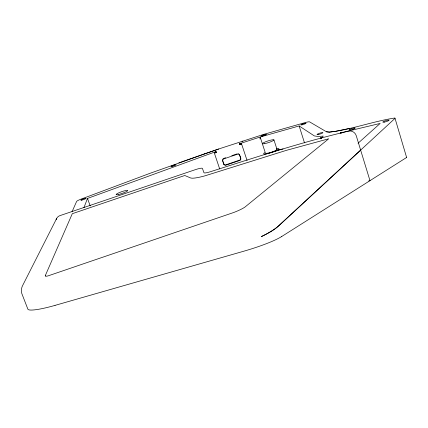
<?xml version="1.0" encoding="UTF-8"?>
<svg xmlns="http://www.w3.org/2000/svg" width="428" height="428" viewBox="0 0 428 428"><rect width="100%" height="100%" fill="white"/><g stroke="black" fill="none" stroke-linecap="round" stroke-linejoin="round"><path stroke-width="0.64" d="M222.576 159.965L222.662 160.901M260.005 139.009L260.171 137.024L299.14 125.95L314.323 135.917L318.202 136.5L323.311 136.067L322.605 136.757M321.658 138.003L321.845 137.388L321.423 138.33L321.326 137.832L321.952 137.276L321.658 138.003L320.834 138.051L321.952 137.276L321.054 138.394L321.647 137.377L320.663 138.372L321.647 137.377M214.99 152.876L215.749 152.004L214.99 152.876C215.487 152.331 216.391 151.56 215.873 152.705C215.214 152.068 216.333 151.555 216.274 152.577L216.012 151.881L215.68 152.759L215.53 152.352L216.012 151.881L214.931 152.866L216.038 151.94L216.07 152.646L215.798 152.004L215.198 152.86L215.493 152.17L216.076 152.042M239.91 143.813L241.082 143.963L239.621 143.872L240.311 144.418L239.621 143.872L241.082 143.963L239.91 143.813C242.05 143.658 239.477 144.263 240.119 144.487L239.659 143.926L240.996 144.086L239.707 144.027L240.488 144.343L239.744 143.899M83.915 207.692L87.483 198.437L215.589 151.721L214.653 152.85A1.931 1.91 -39.5 0 0 214.589 153.738L219.676 168.926M343.224 132.589L340.132 133.012L380.176 123.424L358.059 143.225M72.043 211.785L76.607 201.454A5.949 0.819 -19.7 0 1 81.149 199.079L149.998 173.313L218.382 149.088L263.98 134.296L305.929 122.376A5.848 0.808 -17.8 0 1 309.594 121.878L326.478 131.792L329.458 132.102L335.67 131.294C355.582 127.999 374.896 121.087 394.744 118.016A6.704 1.059 -16.9 0 1 394.76 118.609L278.323 226.118A46.866 10.518 -18.7 0 1 261.358 236.609L266.842 233.838A46.866 10.518 -18.7 0 0 278.446 226.07L360.638 150.11L356.262 135.708A6.361 5.917 47.7 0 0 348.558 131.134C301.756 142.144 256.056 157.183 210.282 171.762A7.324 1.129 -18.7 0 1 203.963 172.719L202.407 168.381A7.121 1.065 -18.8 0 0 195.366 169.659L59.963 215.626A5.981 5.783 11.8 0 0 56.175 219.746M56.55 218.655L22.711 285.369C21.368 287.819 21.02 290.863 21.812 293.544L27.841 309.07A32.533 4.654 -17.4 0 0 55.03 305.389M215.557 152.17L215.338 152.839L215.749 152.004M321.76 137.554L321.23 138.367L321.23 137.837L321.952 137.276L320.652 138.335L321.123 137.725M215.669 152.154L215.503 152.801L215.867 151.988M321.583 137.591L320.791 138.41L321.76 137.409L321.637 138.281M321.444 137.607L320.909 138.41L321.642 137.415M239.792 144.001L240.515 143.808L239.766 144.172M240.135 143.845L241.055 144.033L239.953 143.936M281.731 236.502L406.349 157.643A6.73 0.69 -14.7 0 0 406.461 157.269M340.977 132.915L341.876 132.798M183.409 161.26L204.632 153.807M178.824 162.891L183.564 161.196M204.734 153.77L218.671 149.035M223.876 158.365L225.695 157.75M231.757 155.69L237.214 153.839M55.035 305.383L243.446 251.311A47.075 6.864 -15.8 0 0 281.715 236.507M368.711 180.932L369.985 180.653L360.638 150.11M349.499 128.432L335.67 131.294M335.547 131.316L329.458 132.102M215.129 152.614L216.199 152.363L215.905 152.095M242.109 141.213L242.944 141.197M329.148 132.118L326.478 131.792M239.659 143.926L240.793 144.204L240.087 143.872M224.047 164.363L224.288 164.561A1.963 1.942 -29.2 0 0 225.444 164.941L239.905 160.029A1.963 1.937 -35.7 0 0 240.6 159.023L240.659 158.087L239.578 154.824M223.844 164.122L224.459 164.892A1.969 1.942 -29.2 0 0 225.62 165.267L240.119 160.345A1.963 1.942 -35.6 0 0 240.814 159.334L240.798 158.093L239.209 154.315M239.621 154.861L239.182 154.417A1.969 1.942 -36.3 0 0 238.027 154.037L223.507 158.965A1.969 1.947 -29.5 0 0 222.811 159.976L222.753 160.912L223.849 164.181M224.021 164.448L222.844 161.431M87.483 198.437L90.233 205.938M247.063 160.473L241.809 144.648L240.969 143.819L239.792 143.642L260.171 137.024L265.146 152.282M273.92 139.828L276.986 149.319M299.14 125.95L304.517 142.893M394.974 118.182L406.6 157.408M238.423 153.834A1.963 1.942 -36.3 0 1 238.974 154.117M222.753 159.366A1.963 1.942 -29.5 0 1 222.908 159.098M223.106 158.858A1.963 1.942 -29.5 0 1 223.336 158.654M276.306 148.682A8.068 1.247 -18.1 0 1 277.269 150.191A8.068 1.247 -18.1 0 1 266.692 153.78A8.068 1.247 -18.1 0 1 264.964 152.534M273.776 151.78A6.575 1.033 -18 0 1 283.058 149.014M276.638 149.201A6.051 0.936 -18.1 0 1 272.005 152.01A6.051 0.936 -18.1 0 1 265.563 152.962M45.293 275.621L45.293 276.076A4.788 0.926 -20.9 0 0 48.278 275.809L233.816 212.459A20.325 4.023 -18.7 0 0 244.779 207.211L328.715 138.779L286.412 150.34L205.017 175.817A21.994 3.387 -18.7 0 1 192.14 178.198L190.781 178.021L184.768 175.496L72.295 213.69L45.293 275.621M353.137 129.213L352.356 129.475A3.189 0.503 -17.3 0 1 349.318 129.684A3.189 0.503 -17.3 0 1 354.363 127.983A3.189 0.503 -17.3 0 1 353.137 129.213M118.861 194.403A6.169 0.893 -19.4 0 0 127.726 190.567A6.169 0.893 -19.4 0 0 119.128 192.675A6.169 0.893 -19.4 0 0 118.861 194.403M264.772 143.615A6.062 0.877 -18.1 0 0 273.931 140.047A6.062 0.877 -18.1 0 0 265.895 141.668A6.062 0.877 -18.1 0 0 264.772 143.615M262.316 135.965A2.718 0.374 -18.2 0 0 266.467 134.376A2.718 0.374 -18.2 0 0 262.942 135.093A2.718 0.374 -18.2 0 0 262.316 135.965M302.093 124.816A2.766 0.385 -17.8 0 0 306.015 123.227A2.766 0.385 -17.8 0 0 302.024 124.141A2.766 0.385 -17.8 0 0 302.093 124.816M318.17 134.536A3.103 0.471 -17.6 0 0 322.91 132.744A3.103 0.471 -17.6 0 0 318.849 133.477A3.103 0.471 -17.6 0 0 318.17 134.536M81.775 200.138A2.819 0.391 -19.7 0 0 86.092 198.378A2.819 0.391 -19.7 0 0 82.551 199.164A2.819 0.391 -19.7 0 0 81.775 200.138M172.297 166.38A2.723 0.374 -18.9 0 0 176.111 164.743A2.723 0.374 -18.9 0 0 172.184 165.732A2.723 0.374 -18.9 0 0 172.297 166.38M384.242 122.124A3.274 0.519 -17 0 0 389.079 120.268A3.274 0.519 -17 0 0 384.526 121.103A3.274 0.519 -17 0 0 384.242 122.124"/></g></svg>
